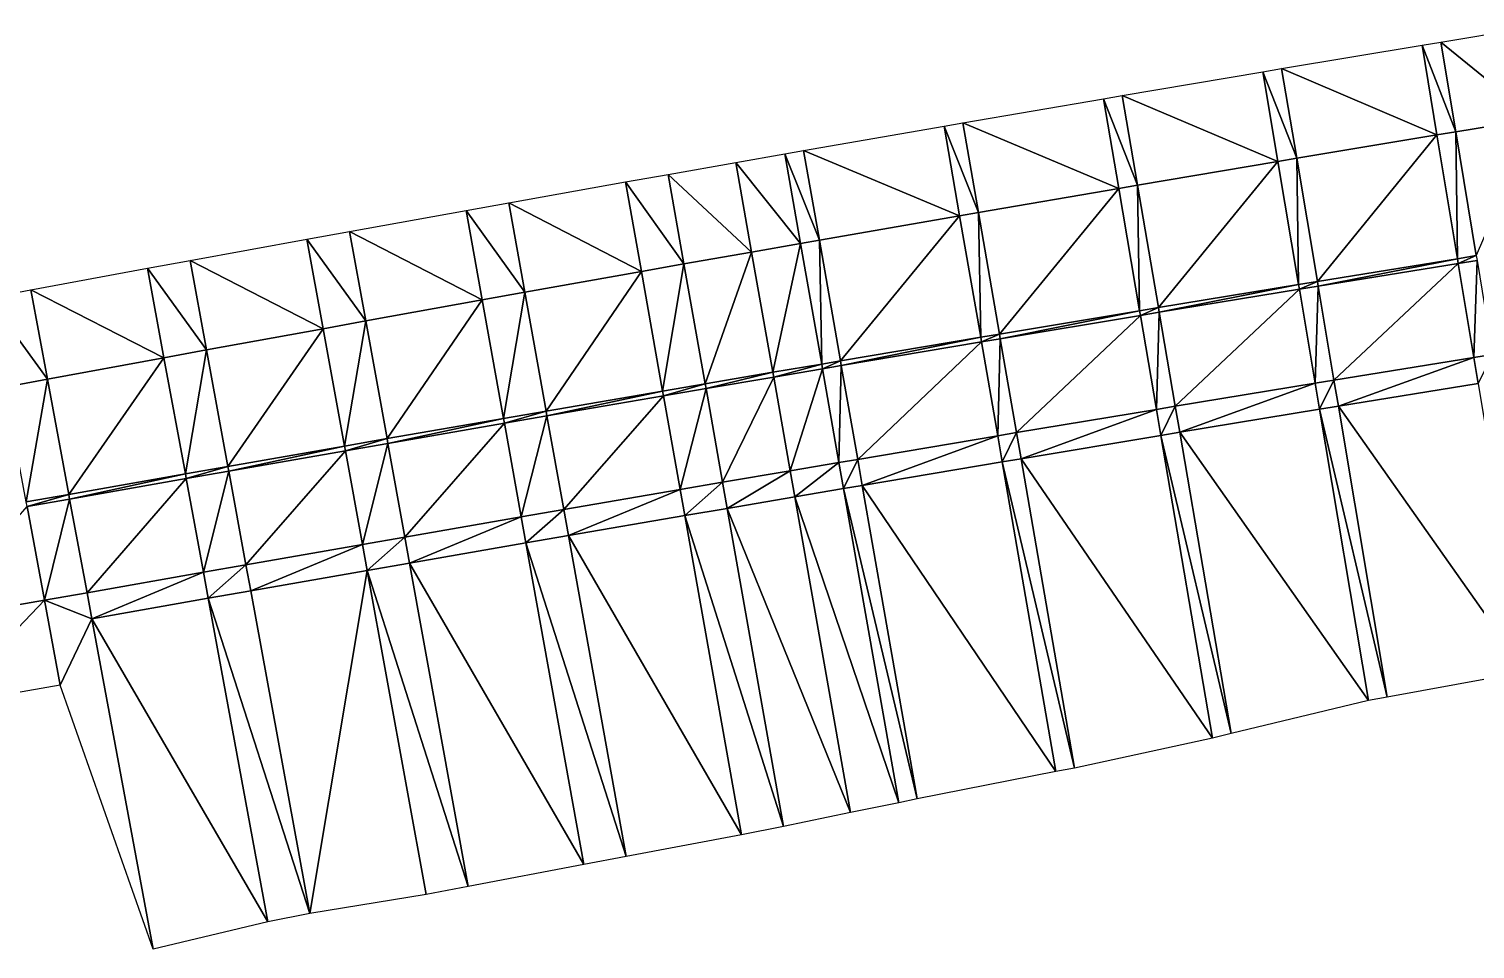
# Model space of a CAD drawing. Header units: metres. Extents: x 1882598 to 1885460, y 3171405 to 3171756.
# Drawn here: x 1883644.06 to 1883652.9, y 3171701.23 to 3171706.86 of the extents above; entities that cross this region are included whole.
import ezdxf

# ---------------------------------------------------------------- set-up
doc = ezdxf.new("R2010")
doc.units = ezdxf.units.M
doc.header["$MEASUREMENT"] = 0
doc.layers.add('Triangles surfaces projet', color=7, linetype='Continuous', true_color=0x848484)

msp = doc.modelspace()

# ---------------------------------------------------------------- linework, layer by layer
at = {"layer": 'Triangles surfaces projet'}
for points in [[(1883652.6916, 3171706.7791, 153.368), (1883653.1786, 3171706.8593, 153.3714), (1883653.2687, 3171706.3098, 153.3491), (1883652.6916, 3171706.7791, 153.368)], [(1883651.7171, 3171706.6167, 153.3609), (1883652.5764, 3171706.76, 153.3672), (1883652.6674, 3171706.2107, 153.3449), (1883651.7171, 3171706.6167, 153.3609)], [(1883652.7825, 3171706.2297, 153.3458), (1883652.5764, 3171706.76, 153.3672), (1883652.6916, 3171706.7791, 153.368), (1883652.7825, 3171706.2297, 153.3458)], [(1883652.6674, 3171706.2107, 153.3449), (1883652.5764, 3171706.76, 153.3672), (1883652.7825, 3171706.2297, 153.3458), (1883652.6674, 3171706.2107, 153.3449)], [(1883652.7825, 3171706.2297, 153.3458), (1883652.6916, 3171706.7791, 153.368), (1883653.2687, 3171706.3098, 153.3491), (1883652.7825, 3171706.2297, 153.3458)], [(1883651.8093, 3171706.0675, 153.3386), (1883651.6018, 3171706.5973, 153.36), (1883651.7171, 3171706.6167, 153.3609), (1883651.8093, 3171706.0675, 153.3386)], [(1883651.8093, 3171706.0675, 153.3386), (1883651.7171, 3171706.6167, 153.3609), (1883652.6674, 3171706.2107, 153.3449), (1883651.8093, 3171706.0675, 153.3386)], [(1883651.6018, 3171706.5973, 153.36), (1883651.6942, 3171706.0482, 153.3377), (1883650.7426, 3171706.4518, 153.3533), (1883651.6018, 3171706.5973, 153.36)], [(1883651.6942, 3171706.0482, 153.3377), (1883651.6018, 3171706.5973, 153.36), (1883651.8093, 3171706.0675, 153.3386), (1883651.6942, 3171706.0482, 153.3377)], [(1883650.6274, 3171706.4321, 153.3524), (1883650.7211, 3171705.8832, 153.3301), (1883649.7682, 3171706.2846, 153.3452), (1883650.6274, 3171706.4321, 153.3524)], [(1883650.8362, 3171705.9029, 153.331), (1883650.6274, 3171706.4321, 153.3524), (1883650.7426, 3171706.4518, 153.3533), (1883650.8362, 3171705.9029, 153.331)], [(1883650.8362, 3171705.9029, 153.331), (1883650.7211, 3171705.8832, 153.3301), (1883650.6274, 3171706.4321, 153.3524), (1883650.8362, 3171705.9029, 153.331)], [(1883650.7426, 3171706.4518, 153.3533), (1883651.6942, 3171706.0482, 153.3377), (1883650.8362, 3171705.9029, 153.331), (1883650.7426, 3171706.4518, 153.3533)], [(1883648.7937, 3171706.115, 153.3367), (1883649.6529, 3171706.2646, 153.3443), (1883649.7479, 3171705.7159, 153.322), (1883648.7937, 3171706.115, 153.3367)], [(1883649.863, 3171705.7359, 153.323), (1883649.6529, 3171706.2646, 153.3443), (1883649.7682, 3171706.2846, 153.3452), (1883649.863, 3171705.7359, 153.323)], [(1883649.863, 3171705.7359, 153.323), (1883649.7479, 3171705.7159, 153.322), (1883649.6529, 3171706.2646, 153.3443), (1883649.863, 3171705.7359, 153.323)], [(1883650.7211, 3171705.8832, 153.3301), (1883649.863, 3171705.7359, 153.323), (1883649.7682, 3171706.2846, 153.3452), (1883650.7211, 3171705.8832, 153.3301)], [(1883652.7825, 3171706.2297, 153.3458), (1883653.2687, 3171706.3098, 153.3491), (1883652.9079, 3171705.4717, 152.5774), (1883652.7825, 3171706.2297, 153.3458)], [(1883651.8093, 3171706.0675, 153.3386), (1883652.6674, 3171706.2107, 153.3449), (1883651.9359, 3171705.3137, 152.5742), (1883651.8093, 3171706.0675, 153.3386)], [(1883652.6674, 3171706.2107, 153.3449), (1883652.7929, 3171705.4531, 152.577), (1883651.9359, 3171705.3137, 152.5742), (1883652.6674, 3171706.2107, 153.3449)], [(1883652.7825, 3171706.2297, 153.3458), (1883652.7929, 3171705.4531, 152.577), (1883652.6674, 3171706.2107, 153.3449), (1883652.7825, 3171706.2297, 153.3458)], [(1883652.7825, 3171706.2297, 153.3458), (1883652.9079, 3171705.4717, 152.5774), (1883652.7929, 3171705.4531, 152.577), (1883652.7825, 3171706.2297, 153.3458)], [(1883648.3793, 3171706.0423, 153.333), (1883648.6785, 3171706.0948, 153.3357), (1883648.7747, 3171705.5464, 153.3135), (1883648.3793, 3171706.0423, 153.333)], [(1883648.7937, 3171706.115, 153.3367), (1883648.8898, 3171705.5665, 153.3145), (1883648.6785, 3171706.0948, 153.3357), (1883648.7937, 3171706.115, 153.3367)], [(1883648.6785, 3171706.0948, 153.3357), (1883648.8898, 3171705.5665, 153.3145), (1883648.7747, 3171705.5464, 153.3135), (1883648.6785, 3171706.0948, 153.3357)], [(1883648.8898, 3171705.5665, 153.3145), (1883648.7937, 3171706.115, 153.3367), (1883649.7479, 3171705.7159, 153.322), (1883648.8898, 3171705.5665, 153.3145)], [(1883647.9648, 3171705.9691, 153.3291), (1883648.3793, 3171706.0423, 153.333), (1883648.4758, 3171705.4938, 153.3107), (1883647.9648, 3171705.9691, 153.3291)], [(1883648.4758, 3171705.4938, 153.3107), (1883648.3793, 3171706.0423, 153.333), (1883648.7747, 3171705.5464, 153.3135), (1883648.4758, 3171705.4938, 153.3107)], [(1883651.6942, 3171706.0482, 153.3377), (1883650.9638, 3171705.1537, 152.5711), (1883650.8362, 3171705.9029, 153.331), (1883651.6942, 3171706.0482, 153.3377)], [(1883651.821, 3171705.2949, 152.5739), (1883650.9638, 3171705.1537, 152.5711), (1883651.6942, 3171706.0482, 153.3377), (1883651.821, 3171705.2949, 152.5739)], [(1883651.8093, 3171706.0675, 153.3386), (1883651.821, 3171705.2949, 152.5739), (1883651.6942, 3171706.0482, 153.3377), (1883651.8093, 3171706.0675, 153.3386)], [(1883651.9359, 3171705.3137, 152.5742), (1883651.821, 3171705.2949, 152.5739), (1883651.8093, 3171706.0675, 153.3386), (1883651.9359, 3171705.3137, 152.5742)], [(1883646.9904, 3171705.7955, 153.3197), (1883647.7041, 3171705.9228, 153.3267), (1883647.8014, 3171705.3746, 153.3044), (1883646.9904, 3171705.7955, 153.3197)], [(1883648.0619, 3171705.4207, 153.3068), (1883647.7041, 3171705.9228, 153.3267), (1883647.9648, 3171705.9691, 153.3291), (1883648.0619, 3171705.4207, 153.3068)], [(1883647.7041, 3171705.9228, 153.3267), (1883648.0619, 3171705.4207, 153.3068), (1883647.8014, 3171705.3746, 153.3044), (1883647.7041, 3171705.9228, 153.3267)], [(1883648.0619, 3171705.4207, 153.3068), (1883647.9648, 3171705.9691, 153.3291), (1883648.4758, 3171705.4938, 153.3107), (1883648.0619, 3171705.4207, 153.3068)], [(1883650.7211, 3171705.8832, 153.3301), (1883650.8362, 3171705.9029, 153.331), (1883650.8488, 3171705.1347, 152.5707), (1883650.7211, 3171705.8832, 153.3301)], [(1883650.9638, 3171705.1537, 152.5711), (1883650.8488, 3171705.1347, 152.5707), (1883650.8362, 3171705.9029, 153.331), (1883650.9638, 3171705.1537, 152.5711)], [(1883649.9916, 3171704.9918, 152.5679), (1883649.863, 3171705.7359, 153.323), (1883650.7211, 3171705.8832, 153.3301), (1883649.9916, 3171704.9918, 152.5679)], [(1883650.8488, 3171705.1347, 152.5707), (1883649.9916, 3171704.9918, 152.5679), (1883650.7211, 3171705.8832, 153.3301), (1883650.8488, 3171705.1347, 152.5707)], [(1883646.016, 3171705.6198, 153.3098), (1883646.7296, 3171705.7487, 153.3171), (1883646.8282, 3171705.2006, 153.2949), (1883646.016, 3171705.6198, 153.3098)], [(1883647.0886, 3171705.2474, 153.2974), (1883646.7296, 3171705.7487, 153.3171), (1883646.9904, 3171705.7955, 153.3197), (1883647.0886, 3171705.2474, 153.2974)], [(1883647.0886, 3171705.2474, 153.2974), (1883646.8282, 3171705.2006, 153.2949), (1883646.7296, 3171705.7487, 153.3171), (1883647.0886, 3171705.2474, 153.2974)], [(1883647.8014, 3171705.3746, 153.3044), (1883647.0886, 3171705.2474, 153.2974), (1883646.9904, 3171705.7955, 153.3197), (1883647.8014, 3171705.3746, 153.3044)], [(1883649.863, 3171705.7359, 153.323), (1883649.8766, 3171704.9725, 152.5675), (1883649.7479, 3171705.7159, 153.322), (1883649.863, 3171705.7359, 153.323)], [(1883649.9916, 3171704.9918, 152.5679), (1883649.8766, 3171704.9725, 152.5675), (1883649.863, 3171705.7359, 153.323), (1883649.9916, 3171704.9918, 152.5679)], [(1883648.8898, 3171705.5665, 153.3145), (1883649.7479, 3171705.7159, 153.322), (1883649.0191, 3171704.828, 152.5647), (1883648.8898, 3171705.5665, 153.3145)], [(1883649.8766, 3171704.9725, 152.5675), (1883649.0191, 3171704.828, 152.5647), (1883649.7479, 3171705.7159, 153.322), (1883649.8766, 3171704.9725, 152.5675)], [(1883645.0416, 3171705.4421, 153.2993), (1883645.7552, 3171705.5725, 153.3071), (1883645.8549, 3171705.0246, 153.2848), (1883645.0416, 3171705.4421, 153.2993)], [(1883646.1153, 3171705.0719, 153.2875), (1883645.7552, 3171705.5725, 153.3071), (1883646.016, 3171705.6198, 153.3098), (1883646.1153, 3171705.0719, 153.2875)], [(1883645.7552, 3171705.5725, 153.3071), (1883646.1153, 3171705.0719, 153.2875), (1883645.8549, 3171705.0246, 153.2848), (1883645.7552, 3171705.5725, 153.3071)], [(1883646.1153, 3171705.0719, 153.2875), (1883646.016, 3171705.6198, 153.3098), (1883646.8282, 3171705.2006, 153.2949), (1883646.1153, 3171705.0719, 153.2875)], [(1883648.4758, 3171705.4938, 153.3107), (1883648.7747, 3171705.5464, 153.3135), (1883648.6054, 3171704.7578, 152.5634), (1883648.4758, 3171705.4938, 153.3107)], [(1883648.6054, 3171704.7578, 152.5634), (1883648.7747, 3171705.5464, 153.3135), (1883648.9041, 3171704.8085, 152.5643), (1883648.6054, 3171704.7578, 152.5634)], [(1883648.7747, 3171705.5464, 153.3135), (1883648.8898, 3171705.5665, 153.3145), (1883648.9041, 3171704.8085, 152.5643), (1883648.7747, 3171705.5464, 153.3135)], [(1883648.9041, 3171704.8085, 152.5643), (1883648.8898, 3171705.5665, 153.3145), (1883649.0191, 3171704.828, 152.5647), (1883648.9041, 3171704.8085, 152.5643)], [(1883648.1917, 3171704.6873, 152.562), (1883648.0619, 3171705.4207, 153.3068), (1883648.4758, 3171705.4938, 153.3107), (1883648.1917, 3171704.6873, 152.562)], [(1883648.1917, 3171704.6873, 152.562), (1883648.4758, 3171705.4938, 153.3107), (1883648.6054, 3171704.7578, 152.5634), (1883648.1917, 3171704.6873, 152.562)], [(1883652.7929, 3171705.4531, 152.577), (1883651.9408, 3171705.2848, 152.545), (1883651.9359, 3171705.3137, 152.5742), (1883652.7929, 3171705.4531, 152.577)], [(1883652.7929, 3171705.4531, 152.577), (1883652.7977, 3171705.4242, 152.5478), (1883651.9408, 3171705.2848, 152.545), (1883652.7929, 3171705.4531, 152.577)], [(1883652.7977, 3171705.4242, 152.5478), (1883652.7929, 3171705.4531, 152.577), (1883652.9079, 3171705.4717, 152.5774), (1883652.7977, 3171705.4242, 152.5478)], [(1883652.9079, 3171705.4717, 152.5774), (1883652.9127, 3171705.4428, 152.5481), (1883652.7977, 3171705.4242, 152.5478), (1883652.9079, 3171705.4717, 152.5774)], [(1883644.7808, 3171705.3942, 153.2965), (1883644.8815, 3171704.8466, 153.2742), (1883644.0671, 3171705.2625, 153.2883), (1883644.7808, 3171705.3942, 153.2965)], [(1883645.142, 3171704.8944, 153.277), (1883644.7808, 3171705.3942, 153.2965), (1883645.0416, 3171705.4421, 153.2993), (1883645.142, 3171704.8944, 153.277)], [(1883645.142, 3171704.8944, 153.277), (1883644.8815, 3171704.8466, 153.2742), (1883644.7808, 3171705.3942, 153.2965), (1883645.142, 3171704.8944, 153.277)], [(1883645.8549, 3171705.0246, 153.2848), (1883645.142, 3171704.8944, 153.277), (1883645.0416, 3171705.4421, 153.2993), (1883645.8549, 3171705.0246, 153.2848)], [(1883647.8014, 3171705.3746, 153.3044), (1883647.2189, 3171704.5204, 152.5588), (1883647.0886, 3171705.2474, 153.2974), (1883647.8014, 3171705.3746, 153.3044)], [(1883647.9314, 3171704.6428, 152.5612), (1883647.2189, 3171704.5204, 152.5588), (1883647.8014, 3171705.3746, 153.3044), (1883647.9314, 3171704.6428, 152.5612)], [(1883648.0619, 3171705.4207, 153.3068), (1883647.9314, 3171704.6428, 152.5612), (1883647.8014, 3171705.3746, 153.3044), (1883648.0619, 3171705.4207, 153.3068)], [(1883648.0619, 3171705.4207, 153.3068), (1883648.1917, 3171704.6873, 152.562), (1883647.9314, 3171704.6428, 152.5612), (1883648.0619, 3171705.4207, 153.3068)], [(1883651.9408, 3171705.2848, 152.545), (1883652.7977, 3171705.4242, 152.5478), (1883652.0373, 3171704.71, 152.545), (1883651.9408, 3171705.2848, 152.545)], [(1883652.7977, 3171705.4242, 152.5478), (1883652.893, 3171704.8492, 152.5478), (1883652.0373, 3171704.71, 152.545), (1883652.7977, 3171705.4242, 152.5478)], [(1883652.7977, 3171705.4242, 152.5478), (1883652.9127, 3171705.4428, 152.5481), (1883652.893, 3171704.8492, 152.5478), (1883652.7977, 3171705.4242, 152.5478)], [(1883652.893, 3171704.8492, 152.5478), (1883652.9127, 3171705.4428, 152.5481), (1883653.0078, 3171704.8678, 152.5481), (1883652.893, 3171704.8492, 152.5478)], [(1883651.821, 3171705.2949, 152.5739), (1883650.9688, 3171705.1249, 152.5418), (1883650.9638, 3171705.1537, 152.5711), (1883651.821, 3171705.2949, 152.5739)], [(1883650.9688, 3171705.1249, 152.5418), (1883651.821, 3171705.2949, 152.5739), (1883651.8258, 3171705.266, 152.5446), (1883650.9688, 3171705.1249, 152.5418)], [(1883651.9359, 3171705.3137, 152.5742), (1883651.8258, 3171705.266, 152.5446), (1883651.821, 3171705.2949, 152.5739), (1883651.9359, 3171705.3137, 152.5742)], [(1883651.9408, 3171705.2848, 152.545), (1883651.8258, 3171705.266, 152.5446), (1883651.9359, 3171705.3137, 152.5742), (1883651.9408, 3171705.2848, 152.545)], [(1883651.9408, 3171705.2848, 152.545), (1883651.9225, 3171704.6912, 152.5446), (1883651.8258, 3171705.266, 152.5446), (1883651.9408, 3171705.2848, 152.545)], [(1883652.0373, 3171704.71, 152.545), (1883651.9225, 3171704.6912, 152.5446), (1883651.9408, 3171705.2848, 152.545), (1883652.0373, 3171704.71, 152.545)], [(1883643.8064, 3171705.2141, 153.2853), (1883644.0671, 3171705.2625, 153.2883), (1883644.1686, 3171704.715, 153.266), (1883643.8064, 3171705.2141, 153.2853)], [(1883643.9081, 3171704.6666, 153.263), (1883643.8064, 3171705.2141, 153.2853), (1883644.1686, 3171704.715, 153.266), (1883643.9081, 3171704.6666, 153.263)], [(1883644.0671, 3171705.2625, 153.2883), (1883644.8815, 3171704.8466, 153.2742), (1883644.1686, 3171704.715, 153.266), (1883644.0671, 3171705.2625, 153.2883)], [(1883646.1153, 3171705.0719, 153.2875), (1883646.8282, 3171705.2006, 153.2949), (1883646.2459, 3171704.3518, 152.5556), (1883646.1153, 3171705.0719, 153.2875)], [(1883646.9586, 3171704.4754, 152.558), (1883646.2459, 3171704.3518, 152.5556), (1883646.8282, 3171705.2006, 153.2949), (1883646.9586, 3171704.4754, 152.558)], [(1883646.9586, 3171704.4754, 152.558), (1883646.8282, 3171705.2006, 153.2949), (1883647.0886, 3171705.2474, 153.2974), (1883646.9586, 3171704.4754, 152.558)], [(1883647.2189, 3171704.5204, 152.5588), (1883646.9586, 3171704.4754, 152.558), (1883647.0886, 3171705.2474, 153.2974), (1883647.2189, 3171704.5204, 152.5588)], [(1883650.9688, 3171705.1249, 152.5418), (1883651.8258, 3171705.266, 152.5446), (1883651.0667, 3171704.5503, 152.5418), (1883650.9688, 3171705.1249, 152.5418)], [(1883651.9225, 3171704.6912, 152.5446), (1883651.0667, 3171704.5503, 152.5418), (1883651.8258, 3171705.266, 152.5446), (1883651.9225, 3171704.6912, 152.5446)], [(1883649.9916, 3171704.9918, 152.5679), (1883650.8488, 3171705.1347, 152.5707), (1883649.9966, 3171704.9629, 152.5386), (1883649.9916, 3171704.9918, 152.5679)], [(1883650.8488, 3171705.1347, 152.5707), (1883650.8538, 3171705.1058, 152.5414), (1883649.9966, 3171704.9629, 152.5386), (1883650.8488, 3171705.1347, 152.5707)], [(1883650.8538, 3171705.1058, 152.5414), (1883650.0958, 3171704.3886, 152.5386), (1883649.9966, 3171704.9629, 152.5386), (1883650.8538, 3171705.1058, 152.5414)], [(1883650.0958, 3171704.3886, 152.5386), (1883650.8538, 3171705.1058, 152.5414), (1883650.9518, 3171704.5312, 152.5414), (1883650.0958, 3171704.3886, 152.5386)], [(1883650.8538, 3171705.1058, 152.5414), (1883650.8488, 3171705.1347, 152.5707), (1883650.9638, 3171705.1537, 152.5711), (1883650.8538, 3171705.1058, 152.5414)], [(1883650.9638, 3171705.1537, 152.5711), (1883650.9688, 3171705.1249, 152.5418), (1883650.8538, 3171705.1058, 152.5414), (1883650.9638, 3171705.1537, 152.5711)], [(1883650.9518, 3171704.5312, 152.5414), (1883650.8538, 3171705.1058, 152.5414), (1883650.9688, 3171705.1249, 152.5418), (1883650.9518, 3171704.5312, 152.5414)], [(1883650.9688, 3171705.1249, 152.5418), (1883651.0667, 3171704.5503, 152.5418), (1883650.9518, 3171704.5312, 152.5414), (1883650.9688, 3171705.1249, 152.5418)], [(1883645.8549, 3171705.0246, 153.2848), (1883645.2727, 3171704.1817, 152.5525), (1883645.142, 3171704.8944, 153.277), (1883645.8549, 3171705.0246, 153.2848)], [(1883645.9855, 3171704.3064, 152.5548), (1883645.2727, 3171704.1817, 152.5525), (1883645.8549, 3171705.0246, 153.2848), (1883645.9855, 3171704.3064, 152.5548)], [(1883645.9855, 3171704.3064, 152.5548), (1883645.8549, 3171705.0246, 153.2848), (1883646.1153, 3171705.0719, 153.2875), (1883645.9855, 3171704.3064, 152.5548)], [(1883645.9855, 3171704.3064, 152.5548), (1883646.1153, 3171705.0719, 153.2875), (1883646.2459, 3171704.3518, 152.5556), (1883645.9855, 3171704.3064, 152.5548)], [(1883649.0191, 3171704.828, 152.5647), (1883649.8766, 3171704.9725, 152.5675), (1883649.0242, 3171704.7992, 152.5354), (1883649.0191, 3171704.828, 152.5647)], [(1883649.0242, 3171704.7992, 152.5354), (1883649.8766, 3171704.9725, 152.5675), (1883649.8816, 3171704.9436, 152.5382), (1883649.0242, 3171704.7992, 152.5354)], [(1883649.0242, 3171704.7992, 152.5354), (1883649.8816, 3171704.9436, 152.5382), (1883649.1247, 3171704.2251, 152.5354), (1883649.0242, 3171704.7992, 152.5354)], [(1883649.981, 3171704.3693, 152.5382), (1883649.1247, 3171704.2251, 152.5354), (1883649.8816, 3171704.9436, 152.5382), (1883649.981, 3171704.3693, 152.5382)], [(1883649.8816, 3171704.9436, 152.5382), (1883649.8766, 3171704.9725, 152.5675), (1883649.9916, 3171704.9918, 152.5679), (1883649.8816, 3171704.9436, 152.5382)], [(1883649.8816, 3171704.9436, 152.5382), (1883649.9916, 3171704.9918, 152.5679), (1883649.9966, 3171704.9629, 152.5386), (1883649.8816, 3171704.9436, 152.5382)], [(1883649.9966, 3171704.9629, 152.5386), (1883649.981, 3171704.3693, 152.5382), (1883649.8816, 3171704.9436, 152.5382), (1883649.9966, 3171704.9629, 152.5386)], [(1883650.0958, 3171704.3886, 152.5386), (1883649.981, 3171704.3693, 152.5382), (1883649.9966, 3171704.9629, 152.5386), (1883650.0958, 3171704.3886, 152.5386)], [(1883644.2992, 3171704.0102, 152.5493), (1883644.1686, 3171704.715, 153.266), (1883644.8815, 3171704.8466, 153.2742), (1883644.2992, 3171704.0102, 152.5493)], [(1883645.0122, 3171704.1359, 152.5516), (1883644.2992, 3171704.0102, 152.5493), (1883644.8815, 3171704.8466, 153.2742), (1883645.0122, 3171704.1359, 152.5516)], [(1883644.8815, 3171704.8466, 153.2742), (1883645.142, 3171704.8944, 153.277), (1883645.0122, 3171704.1359, 152.5516), (1883644.8815, 3171704.8466, 153.2742)], [(1883645.0122, 3171704.1359, 152.5516), (1883645.142, 3171704.8944, 153.277), (1883645.2727, 3171704.1817, 152.5525), (1883645.0122, 3171704.1359, 152.5516)], [(1883652.0373, 3171704.71, 152.545), (1883652.893, 3171704.8492, 152.5478), (1883652.0641, 3171704.5505, 152.7067), (1883652.0373, 3171704.71, 152.545)], [(1883652.0641, 3171704.5505, 152.7067), (1883652.893, 3171704.8492, 152.5478), (1883652.9194, 3171704.6896, 152.7095), (1883652.0641, 3171704.5505, 152.7067)], [(1883652.893, 3171704.8492, 152.5478), (1883653.0078, 3171704.8678, 152.5481), (1883652.9194, 3171704.6896, 152.7095), (1883652.893, 3171704.8492, 152.5478)], [(1883648.1968, 3171704.6585, 152.5327), (1883648.1917, 3171704.6873, 152.562), (1883648.6054, 3171704.7578, 152.5634), (1883648.1968, 3171704.6585, 152.5327)], [(1883648.6105, 3171704.729, 152.5341), (1883648.1968, 3171704.6585, 152.5327), (1883648.6054, 3171704.7578, 152.5634), (1883648.6105, 3171704.729, 152.5341)], [(1883648.9041, 3171704.8085, 152.5643), (1883648.6105, 3171704.729, 152.5341), (1883648.6054, 3171704.7578, 152.5634), (1883648.9041, 3171704.8085, 152.5643)], [(1883648.9092, 3171704.7797, 152.535), (1883648.6105, 3171704.729, 152.5341), (1883648.9041, 3171704.8085, 152.5643), (1883648.9092, 3171704.7797, 152.535)], [(1883648.9092, 3171704.7797, 152.535), (1883648.7116, 3171704.155, 152.5341), (1883648.6105, 3171704.729, 152.5341), (1883648.9092, 3171704.7797, 152.535)], [(1883649.0099, 3171704.2056, 152.535), (1883648.7116, 3171704.155, 152.5341), (1883648.9092, 3171704.7797, 152.535), (1883649.0099, 3171704.2056, 152.535)], [(1883648.9092, 3171704.7797, 152.535), (1883648.9041, 3171704.8085, 152.5643), (1883649.0191, 3171704.828, 152.5647), (1883648.9092, 3171704.7797, 152.535)], [(1883648.9092, 3171704.7797, 152.535), (1883649.0191, 3171704.828, 152.5647), (1883649.0242, 3171704.7992, 152.5354), (1883648.9092, 3171704.7797, 152.535)], [(1883648.9092, 3171704.7797, 152.535), (1883649.0242, 3171704.7992, 152.5354), (1883649.0099, 3171704.2056, 152.535), (1883648.9092, 3171704.7797, 152.535)], [(1883649.1247, 3171704.2251, 152.5354), (1883649.0099, 3171704.2056, 152.535), (1883649.0242, 3171704.7992, 152.5354), (1883649.1247, 3171704.2251, 152.5354)], [(1883644.0385, 3171703.9649, 152.5493), (1883643.9081, 3171704.6666, 153.263), (1883644.1686, 3171704.715, 153.266), (1883644.0385, 3171703.9649, 152.5493)], [(1883644.0385, 3171703.9649, 152.5493), (1883644.1686, 3171704.715, 153.266), (1883644.2992, 3171704.0102, 152.5493), (1883644.0385, 3171703.9649, 152.5493)], [(1883647.9314, 3171704.6428, 152.5612), (1883648.1917, 3171704.6873, 152.562), (1883647.9366, 3171704.6139, 152.5319), (1883647.9314, 3171704.6428, 152.5612)], [(1883648.1917, 3171704.6873, 152.562), (1883648.1968, 3171704.6585, 152.5327), (1883647.9366, 3171704.6139, 152.5319), (1883648.1917, 3171704.6873, 152.562)], [(1883648.0385, 3171704.0401, 152.5319), (1883647.9366, 3171704.6139, 152.5319), (1883648.1968, 3171704.6585, 152.5327), (1883648.0385, 3171704.0401, 152.5319)], [(1883648.0385, 3171704.0401, 152.5319), (1883648.1968, 3171704.6585, 152.5327), (1883648.2984, 3171704.0846, 152.5327), (1883648.0385, 3171704.0401, 152.5319)], [(1883648.1968, 3171704.6585, 152.5327), (1883648.6105, 3171704.729, 152.5341), (1883648.2984, 3171704.0846, 152.5327), (1883648.1968, 3171704.6585, 152.5327)], [(1883648.6105, 3171704.729, 152.5341), (1883648.7116, 3171704.155, 152.5341), (1883648.2984, 3171704.0846, 152.5327), (1883648.6105, 3171704.729, 152.5341)], [(1883651.0938, 3171704.3909, 152.7035), (1883651.0667, 3171704.5503, 152.5418), (1883651.9225, 3171704.6912, 152.5446), (1883651.0938, 3171704.3909, 152.7035)], [(1883651.9225, 3171704.6912, 152.5446), (1883651.9493, 3171704.5317, 152.7063), (1883651.0938, 3171704.3909, 152.7035), (1883651.9225, 3171704.6912, 152.5446)], [(1883652.0373, 3171704.71, 152.545), (1883651.9493, 3171704.5317, 152.7063), (1883651.9225, 3171704.6912, 152.5446), (1883652.0373, 3171704.71, 152.545)], [(1883652.0641, 3171704.5505, 152.7067), (1883651.9493, 3171704.5317, 152.7063), (1883652.0373, 3171704.71, 152.545), (1883652.0641, 3171704.5505, 152.7067)], [(1883652.0641, 3171704.5505, 152.7067), (1883652.9194, 3171704.6896, 152.7095), (1883653.2117, 3171702.9255, 153.9016), (1883652.0641, 3171704.5505, 152.7067)], [(1883647.2241, 3171704.4915, 152.5295), (1883647.2189, 3171704.5204, 152.5588), (1883647.9314, 3171704.6428, 152.5612), (1883647.2241, 3171704.4915, 152.5295)], [(1883647.9366, 3171704.6139, 152.5319), (1883647.2241, 3171704.4915, 152.5295), (1883647.9314, 3171704.6428, 152.5612), (1883647.9366, 3171704.6139, 152.5319)], [(1883647.2241, 3171704.4915, 152.5295), (1883647.9366, 3171704.6139, 152.5319), (1883647.3269, 3171703.9178, 152.5295), (1883647.2241, 3171704.4915, 152.5295)], [(1883648.0385, 3171704.0401, 152.5319), (1883647.3269, 3171703.9178, 152.5295), (1883647.9366, 3171704.6139, 152.5319), (1883648.0385, 3171704.0401, 152.5319)], [(1883647.2189, 3171704.5204, 152.5588), (1883646.9638, 3171704.4465, 152.5287), (1883646.9586, 3171704.4754, 152.558), (1883647.2189, 3171704.5204, 152.5588)], [(1883647.2241, 3171704.4915, 152.5295), (1883646.9638, 3171704.4465, 152.5287), (1883647.2189, 3171704.5204, 152.5588), (1883647.2241, 3171704.4915, 152.5295)], [(1883646.9638, 3171704.4465, 152.5287), (1883647.2241, 3171704.4915, 152.5295), (1883647.0669, 3171703.8729, 152.5287), (1883646.9638, 3171704.4465, 152.5287)], [(1883647.0669, 3171703.8729, 152.5287), (1883647.2241, 3171704.4915, 152.5295), (1883647.3269, 3171703.9178, 152.5295), (1883647.0669, 3171703.8729, 152.5287)], [(1883650.0958, 3171704.3886, 152.5386), (1883650.9518, 3171704.5312, 152.5414), (1883650.1234, 3171704.2292, 152.7003), (1883650.0958, 3171704.3886, 152.5386)], [(1883650.1234, 3171704.2292, 152.7003), (1883650.9518, 3171704.5312, 152.5414), (1883650.9791, 3171704.3718, 152.7031), (1883650.1234, 3171704.2292, 152.7003)], [(1883650.9791, 3171704.3718, 152.7031), (1883650.9518, 3171704.5312, 152.5414), (1883651.0667, 3171704.5503, 152.5418), (1883650.9791, 3171704.3718, 152.7031)], [(1883650.9791, 3171704.3718, 152.7031), (1883651.0667, 3171704.5503, 152.5418), (1883651.0938, 3171704.3909, 152.7035), (1883650.9791, 3171704.3718, 152.7031)], [(1883651.9493, 3171704.5317, 152.7063), (1883652.2492, 3171702.7491, 153.9114), (1883651.0938, 3171704.3909, 152.7035), (1883651.9493, 3171704.5317, 152.7063)], [(1883651.9493, 3171704.5317, 152.7063), (1883652.0641, 3171704.5505, 152.7067), (1883652.3631, 3171702.7701, 153.9103), (1883651.9493, 3171704.5317, 152.7063)], [(1883652.2492, 3171702.7491, 153.9114), (1883651.9493, 3171704.5317, 152.7063), (1883652.3631, 3171702.7701, 153.9103), (1883652.2492, 3171702.7491, 153.9114)], [(1883653.2117, 3171702.9255, 153.9016), (1883652.3631, 3171702.7701, 153.9103), (1883652.0641, 3171704.5505, 152.7067), (1883653.2117, 3171702.9255, 153.9016)], [(1883646.2511, 3171704.323, 152.5264), (1883646.2459, 3171704.3518, 152.5556), (1883646.9586, 3171704.4754, 152.558), (1883646.2511, 3171704.323, 152.5264)], [(1883646.9638, 3171704.4465, 152.5287), (1883646.2511, 3171704.323, 152.5264), (1883646.9586, 3171704.4754, 152.558), (1883646.9638, 3171704.4465, 152.5287)], [(1883646.2511, 3171704.323, 152.5264), (1883646.9638, 3171704.4465, 152.5287), (1883646.3551, 3171703.7495, 152.5264), (1883646.2511, 3171704.323, 152.5264)], [(1883646.3551, 3171703.7495, 152.5264), (1883646.9638, 3171704.4465, 152.5287), (1883647.0669, 3171703.8729, 152.5287), (1883646.3551, 3171703.7495, 152.5264)], [(1883645.2727, 3171704.1817, 152.5525), (1883645.9855, 3171704.3064, 152.5548), (1883645.2779, 3171704.1529, 152.5232), (1883645.2727, 3171704.1817, 152.5525)], [(1883645.9908, 3171704.2776, 152.5255), (1883645.2779, 3171704.1529, 152.5232), (1883645.9855, 3171704.3064, 152.5548), (1883645.9908, 3171704.2776, 152.5255)], [(1883645.9908, 3171704.2776, 152.5255), (1883645.9855, 3171704.3064, 152.5548), (1883646.2459, 3171704.3518, 152.5556), (1883645.9908, 3171704.2776, 152.5255)], [(1883646.2459, 3171704.3518, 152.5556), (1883646.2511, 3171704.323, 152.5264), (1883645.9908, 3171704.2776, 152.5255), (1883646.2459, 3171704.3518, 152.5556)], [(1883646.0951, 3171703.7041, 152.5255), (1883645.9908, 3171704.2776, 152.5255), (1883646.2511, 3171704.323, 152.5264), (1883646.0951, 3171703.7041, 152.5255)], [(1883646.0951, 3171703.7041, 152.5255), (1883646.2511, 3171704.323, 152.5264), (1883646.3551, 3171703.7495, 152.5264), (1883646.0951, 3171703.7041, 152.5255)], [(1883649.981, 3171704.3693, 152.5382), (1883649.1526, 3171704.0658, 152.6972), (1883649.1247, 3171704.2251, 152.5354), (1883649.981, 3171704.3693, 152.5382)], [(1883650.0085, 3171704.21, 152.7), (1883649.1526, 3171704.0658, 152.6972), (1883649.981, 3171704.3693, 152.5382), (1883650.0085, 3171704.21, 152.7)], [(1883650.0085, 3171704.21, 152.7), (1883649.981, 3171704.3693, 152.5382), (1883650.0958, 3171704.3886, 152.5386), (1883650.0085, 3171704.21, 152.7)], [(1883650.0085, 3171704.21, 152.7), (1883650.0958, 3171704.3886, 152.5386), (1883650.1234, 3171704.2292, 152.7003), (1883650.0085, 3171704.21, 152.7)], [(1883650.1234, 3171704.2292, 152.7003), (1883650.9791, 3171704.3718, 152.7031), (1883651.2954, 3171702.5184, 153.9566), (1883650.1234, 3171704.2292, 152.7003)], [(1883651.0938, 3171704.3909, 152.7035), (1883651.4078, 3171702.5484, 153.9495), (1883650.9791, 3171704.3718, 152.7031), (1883651.0938, 3171704.3909, 152.7035)], [(1883650.9791, 3171704.3718, 152.7031), (1883651.4078, 3171702.5484, 153.9495), (1883651.2954, 3171702.5184, 153.9566), (1883650.9791, 3171704.3718, 152.7031)], [(1883651.4078, 3171702.5484, 153.9495), (1883651.0938, 3171704.3909, 152.7035), (1883652.2492, 3171702.7491, 153.9114), (1883651.4078, 3171702.5484, 153.9495)], [(1883645.2779, 3171704.1529, 152.5232), (1883645.9908, 3171704.2776, 152.5255), (1883645.3831, 3171703.5796, 152.5232), (1883645.2779, 3171704.1529, 152.5232)], [(1883645.3831, 3171703.5796, 152.5232), (1883645.9908, 3171704.2776, 152.5255), (1883646.0951, 3171703.7041, 152.5255), (1883645.3831, 3171703.5796, 152.5232)], [(1883649.0378, 3171704.0463, 152.6968), (1883649.0099, 3171704.2056, 152.535), (1883649.1247, 3171704.2251, 152.5354), (1883649.0378, 3171704.0463, 152.6968)], [(1883649.1526, 3171704.0658, 152.6972), (1883649.0378, 3171704.0463, 152.6968), (1883649.1247, 3171704.2251, 152.5354), (1883649.1526, 3171704.0658, 152.6972)], [(1883650.4506, 3171702.3359, 153.9813), (1883650.0085, 3171704.21, 152.7), (1883650.1234, 3171704.2292, 152.7003), (1883650.4506, 3171702.3359, 153.9813)], [(1883651.2954, 3171702.5184, 153.9566), (1883650.4506, 3171702.3359, 153.9813), (1883650.1234, 3171704.2292, 152.7003), (1883651.2954, 3171702.5184, 153.9566)], [(1883644.2992, 3171704.0102, 152.5493), (1883645.0122, 3171704.1359, 152.5516), (1883644.3045, 3171703.9814, 152.52), (1883644.2992, 3171704.0102, 152.5493)], [(1883645.0122, 3171704.1359, 152.5516), (1883645.0175, 3171704.1071, 152.5223), (1883644.3045, 3171703.9814, 152.52), (1883645.0122, 3171704.1359, 152.5516)], [(1883645.0175, 3171704.1071, 152.5223), (1883645.0122, 3171704.1359, 152.5516), (1883645.2727, 3171704.1817, 152.5525), (1883645.0175, 3171704.1071, 152.5223)], [(1883645.2727, 3171704.1817, 152.5525), (1883645.2779, 3171704.1529, 152.5232), (1883645.0175, 3171704.1071, 152.5223), (1883645.2727, 3171704.1817, 152.5525)], [(1883645.1229, 3171703.5339, 152.5223), (1883645.0175, 3171704.1071, 152.5223), (1883645.2779, 3171704.1529, 152.5232), (1883645.1229, 3171703.5339, 152.5223)], [(1883645.1229, 3171703.5339, 152.5223), (1883645.2779, 3171704.1529, 152.5232), (1883645.3831, 3171703.5796, 152.5232), (1883645.1229, 3171703.5339, 152.5223)], [(1883648.3266, 3171703.9253, 152.6944), (1883648.2984, 3171704.0846, 152.5327), (1883648.7116, 3171704.155, 152.5341), (1883648.3266, 3171703.9253, 152.6944)], [(1883648.3266, 3171703.9253, 152.6944), (1883648.7116, 3171704.155, 152.5341), (1883648.7397, 3171703.9957, 152.6958), (1883648.3266, 3171703.9253, 152.6944)], [(1883648.7116, 3171704.155, 152.5341), (1883649.0099, 3171704.2056, 152.535), (1883648.7397, 3171703.9957, 152.6958), (1883648.7116, 3171704.155, 152.5341)], [(1883649.0099, 3171704.2056, 152.535), (1883649.0378, 3171704.0463, 152.6968), (1883648.7397, 3171703.9957, 152.6958), (1883649.0099, 3171704.2056, 152.535)], [(1883650.0085, 3171704.21, 152.7), (1883650.3366, 3171702.3148, 153.9822), (1883649.1526, 3171704.0658, 152.6972), (1883650.0085, 3171704.21, 152.7)], [(1883650.3366, 3171702.3148, 153.9822), (1883650.0085, 3171704.21, 152.7), (1883650.4506, 3171702.3359, 153.9813), (1883650.3366, 3171702.3148, 153.9822)], [(1883644.4107, 3171703.4084, 152.52), (1883644.3045, 3171703.9814, 152.52), (1883645.0175, 3171704.1071, 152.5223), (1883644.4107, 3171703.4084, 152.52)], [(1883645.1229, 3171703.5339, 152.5223), (1883644.4107, 3171703.4084, 152.52), (1883645.0175, 3171704.1071, 152.5223), (1883645.1229, 3171703.5339, 152.5223)], [(1883647.3269, 3171703.9178, 152.5295), (1883648.0385, 3171704.0401, 152.5319), (1883647.3554, 3171703.7586, 152.6913), (1883647.3269, 3171703.9178, 152.5295)], [(1883647.3554, 3171703.7586, 152.6913), (1883648.0385, 3171704.0401, 152.5319), (1883648.0668, 3171703.8808, 152.6936), (1883647.3554, 3171703.7586, 152.6913)], [(1883648.2984, 3171704.0846, 152.5327), (1883648.0668, 3171703.8808, 152.6936), (1883648.0385, 3171704.0401, 152.5319), (1883648.2984, 3171704.0846, 152.5327)], [(1883648.0668, 3171703.8808, 152.6936), (1883648.2984, 3171704.0846, 152.5327), (1883648.3266, 3171703.9253, 152.6944), (1883648.0668, 3171703.8808, 152.6936)], [(1883649.375, 3171702.124, 153.9979), (1883648.7397, 3171703.9957, 152.6958), (1883649.0378, 3171704.0463, 152.6968), (1883649.375, 3171702.124, 153.9979)], [(1883649.4886, 3171702.1473, 153.9956), (1883649.0378, 3171704.0463, 152.6968), (1883649.1526, 3171704.0658, 152.6972), (1883649.4886, 3171702.1473, 153.9956)], [(1883649.4886, 3171702.1473, 153.9956), (1883649.375, 3171702.124, 153.9979), (1883649.0378, 3171704.0463, 152.6968), (1883649.4886, 3171702.1473, 153.9956)], [(1883649.4886, 3171702.1473, 153.9956), (1883649.1526, 3171704.0658, 152.6972), (1883650.3366, 3171702.3148, 153.9822), (1883649.4886, 3171702.1473, 153.9956)], [(1883644.0439, 3171703.9361, 152.52), (1883644.0385, 3171703.9649, 152.5493), (1883644.2992, 3171704.0102, 152.5493), (1883644.0439, 3171703.9361, 152.52)], [(1883644.2992, 3171704.0102, 152.5493), (1883644.3045, 3171703.9814, 152.52), (1883644.0439, 3171703.9361, 152.52), (1883644.2992, 3171704.0102, 152.5493)], [(1883644.0439, 3171703.9361, 152.52), (1883644.3045, 3171703.9814, 152.52), (1883644.1503, 3171703.3631, 152.52), (1883644.0439, 3171703.9361, 152.52)], [(1883644.1503, 3171703.3631, 152.52), (1883644.3045, 3171703.9814, 152.52), (1883644.4107, 3171703.4084, 152.52), (1883644.1503, 3171703.3631, 152.52)], [(1883648.7397, 3171703.9957, 152.6958), (1883649.0799, 3171702.0634, 154.0038), (1883648.3266, 3171703.9253, 152.6944), (1883648.7397, 3171703.9957, 152.6958)], [(1883649.0799, 3171702.0634, 154.0038), (1883648.7397, 3171703.9957, 152.6958), (1883649.375, 3171702.124, 153.9979), (1883649.0799, 3171702.0634, 154.0038)], [(1883644.0439, 3171703.9361, 152.52), (1883644.1503, 3171703.3631, 152.52), (1883643.4375, 3171703.2387, 152.52), (1883644.0439, 3171703.9361, 152.52)], [(1883646.3551, 3171703.7495, 152.5264), (1883647.0669, 3171703.8729, 152.5287), (1883646.384, 3171703.5903, 152.6881), (1883646.3551, 3171703.7495, 152.5264)], [(1883647.0669, 3171703.8729, 152.5287), (1883647.0955, 3171703.7137, 152.6904), (1883646.384, 3171703.5903, 152.6881), (1883647.0669, 3171703.8729, 152.5287)], [(1883647.0955, 3171703.7137, 152.6904), (1883647.0669, 3171703.8729, 152.5287), (1883647.3269, 3171703.9178, 152.5295), (1883647.0955, 3171703.7137, 152.6904)], [(1883647.3269, 3171703.9178, 152.5295), (1883647.3554, 3171703.7586, 152.6913), (1883647.0955, 3171703.7137, 152.6904), (1883647.3269, 3171703.9178, 152.5295)], [(1883647.3554, 3171703.7586, 152.6913), (1883648.0668, 3171703.8808, 152.6936), (1883648.4139, 3171701.9266, 154.0168), (1883647.3554, 3171703.7586, 152.6913)], [(1883648.3266, 3171703.9253, 152.6944), (1883648.6712, 3171701.9792, 154.012), (1883648.0668, 3171703.8808, 152.6936), (1883648.3266, 3171703.9253, 152.6944)], [(1883648.6712, 3171701.9792, 154.012), (1883648.4139, 3171701.9266, 154.0168), (1883648.0668, 3171703.8808, 152.6936), (1883648.6712, 3171701.9792, 154.012)], [(1883648.3266, 3171703.9253, 152.6944), (1883649.0799, 3171702.0634, 154.0038), (1883648.6712, 3171701.9792, 154.012), (1883648.3266, 3171703.9253, 152.6944)], [(1883645.4122, 3171703.4205, 152.6849), (1883645.3831, 3171703.5796, 152.5232), (1883646.0951, 3171703.7041, 152.5255), (1883645.4122, 3171703.4205, 152.6849)], [(1883645.4122, 3171703.4205, 152.6849), (1883646.0951, 3171703.7041, 152.5255), (1883646.124, 3171703.545, 152.6872), (1883645.4122, 3171703.4205, 152.6849)], [(1883646.124, 3171703.545, 152.6872), (1883646.0951, 3171703.7041, 152.5255), (1883646.3551, 3171703.7495, 152.5264), (1883646.124, 3171703.545, 152.6872)], [(1883646.3551, 3171703.7495, 152.5264), (1883646.384, 3171703.5903, 152.6881), (1883646.124, 3171703.545, 152.6872), (1883646.3551, 3171703.7495, 152.5264)], [(1883647.4495, 3171701.7452, 154.0238), (1883646.384, 3171703.5903, 152.6881), (1883647.0955, 3171703.7137, 152.6904), (1883647.4495, 3171701.7452, 154.0238)], [(1883647.0955, 3171703.7137, 152.6904), (1883647.3554, 3171703.7586, 152.6913), (1883647.7076, 3171701.7939, 154.0219), (1883647.0955, 3171703.7137, 152.6904)], [(1883647.0955, 3171703.7137, 152.6904), (1883647.7076, 3171701.7939, 154.0219), (1883647.4495, 3171701.7452, 154.0238), (1883647.0955, 3171703.7137, 152.6904)], [(1883647.3554, 3171703.7586, 152.6913), (1883648.4139, 3171701.9266, 154.0168), (1883647.7076, 3171701.7939, 154.0219), (1883647.3554, 3171703.7586, 152.6913)], [(1883644.4107, 3171703.4084, 152.52), (1883645.1229, 3171703.5339, 152.5223), (1883644.4402, 3171703.2493, 152.6817), (1883644.4107, 3171703.4084, 152.52)], [(1883644.4402, 3171703.2493, 152.6817), (1883645.1229, 3171703.5339, 152.5223), (1883645.1522, 3171703.3748, 152.6841), (1883644.4402, 3171703.2493, 152.6817)], [(1883645.1522, 3171703.3748, 152.6841), (1883645.1229, 3171703.5339, 152.5223), (1883645.3831, 3171703.5796, 152.5232), (1883645.1522, 3171703.3748, 152.6841)], [(1883645.4122, 3171703.4205, 152.6849), (1883645.1522, 3171703.3748, 152.6841), (1883645.3831, 3171703.5796, 152.5232), (1883645.4122, 3171703.4205, 152.6849)], [(1883646.124, 3171703.545, 152.6872), (1883645.7741, 3171701.4469, 154.0226), (1883645.4122, 3171703.4205, 152.6849), (1883646.124, 3171703.545, 152.6872)], [(1883646.124, 3171703.545, 152.6872), (1883646.4846, 3171701.5621, 154.0309), (1883645.7741, 3171701.4469, 154.0226), (1883646.124, 3171703.545, 152.6872)], [(1883646.384, 3171703.5903, 152.6881), (1883646.7428, 3171701.6113, 154.029), (1883646.124, 3171703.545, 152.6872), (1883646.384, 3171703.5903, 152.6881)], [(1883646.7428, 3171701.6113, 154.029), (1883646.4846, 3171701.5621, 154.0309), (1883646.124, 3171703.545, 152.6872), (1883646.7428, 3171701.6113, 154.029)], [(1883646.384, 3171703.5903, 152.6881), (1883647.4495, 3171701.7452, 154.0238), (1883646.7428, 3171701.6113, 154.029), (1883646.384, 3171703.5903, 152.6881)], [(1883645.1522, 3171703.3748, 152.6841), (1883645.4122, 3171703.4205, 152.6849), (1883645.7741, 3171701.4469, 154.0226), (1883645.1522, 3171703.3748, 152.6841)], [(1883643.4375, 3171703.2387, 152.52), (1883644.1503, 3171703.3631, 152.52), (1883643.5349, 3171702.7184, 153.0493), (1883643.4375, 3171703.2387, 152.52)], [(1883644.247, 3171702.8427, 153.0493), (1883643.5349, 3171702.7184, 153.0493), (1883644.1503, 3171703.3631, 152.52), (1883644.247, 3171702.8427, 153.0493)], [(1883644.4107, 3171703.4084, 152.52), (1883644.4402, 3171703.2493, 152.6817), (1883644.1503, 3171703.3631, 152.52), (1883644.4107, 3171703.4084, 152.52)], [(1883644.247, 3171702.8427, 153.0493), (1883644.1503, 3171703.3631, 152.52), (1883644.4402, 3171703.2493, 152.6817), (1883644.247, 3171702.8427, 153.0493)], [(1883644.4402, 3171703.2493, 152.6817), (1883645.1522, 3171703.3748, 152.6841), (1883645.5163, 3171701.3945, 154.0264), (1883644.4402, 3171703.2493, 152.6817)], [(1883645.1522, 3171703.3748, 152.6841), (1883645.7741, 3171701.4469, 154.0226), (1883645.5163, 3171701.3945, 154.0264), (1883645.1522, 3171703.3748, 152.6841)], [(1883644.8147, 3171701.2281, 154.0521), (1883644.247, 3171702.8427, 153.0493), (1883644.4402, 3171703.2493, 152.6817), (1883644.8147, 3171701.2281, 154.0521)], [(1883645.5163, 3171701.3945, 154.0264), (1883644.8147, 3171701.2281, 154.0521), (1883644.4402, 3171703.2493, 152.6817), (1883645.5163, 3171701.3945, 154.0264)]]:
    msp.add_3dface(points, dxfattribs=at)

doc.saveas('drawing.dxf')
